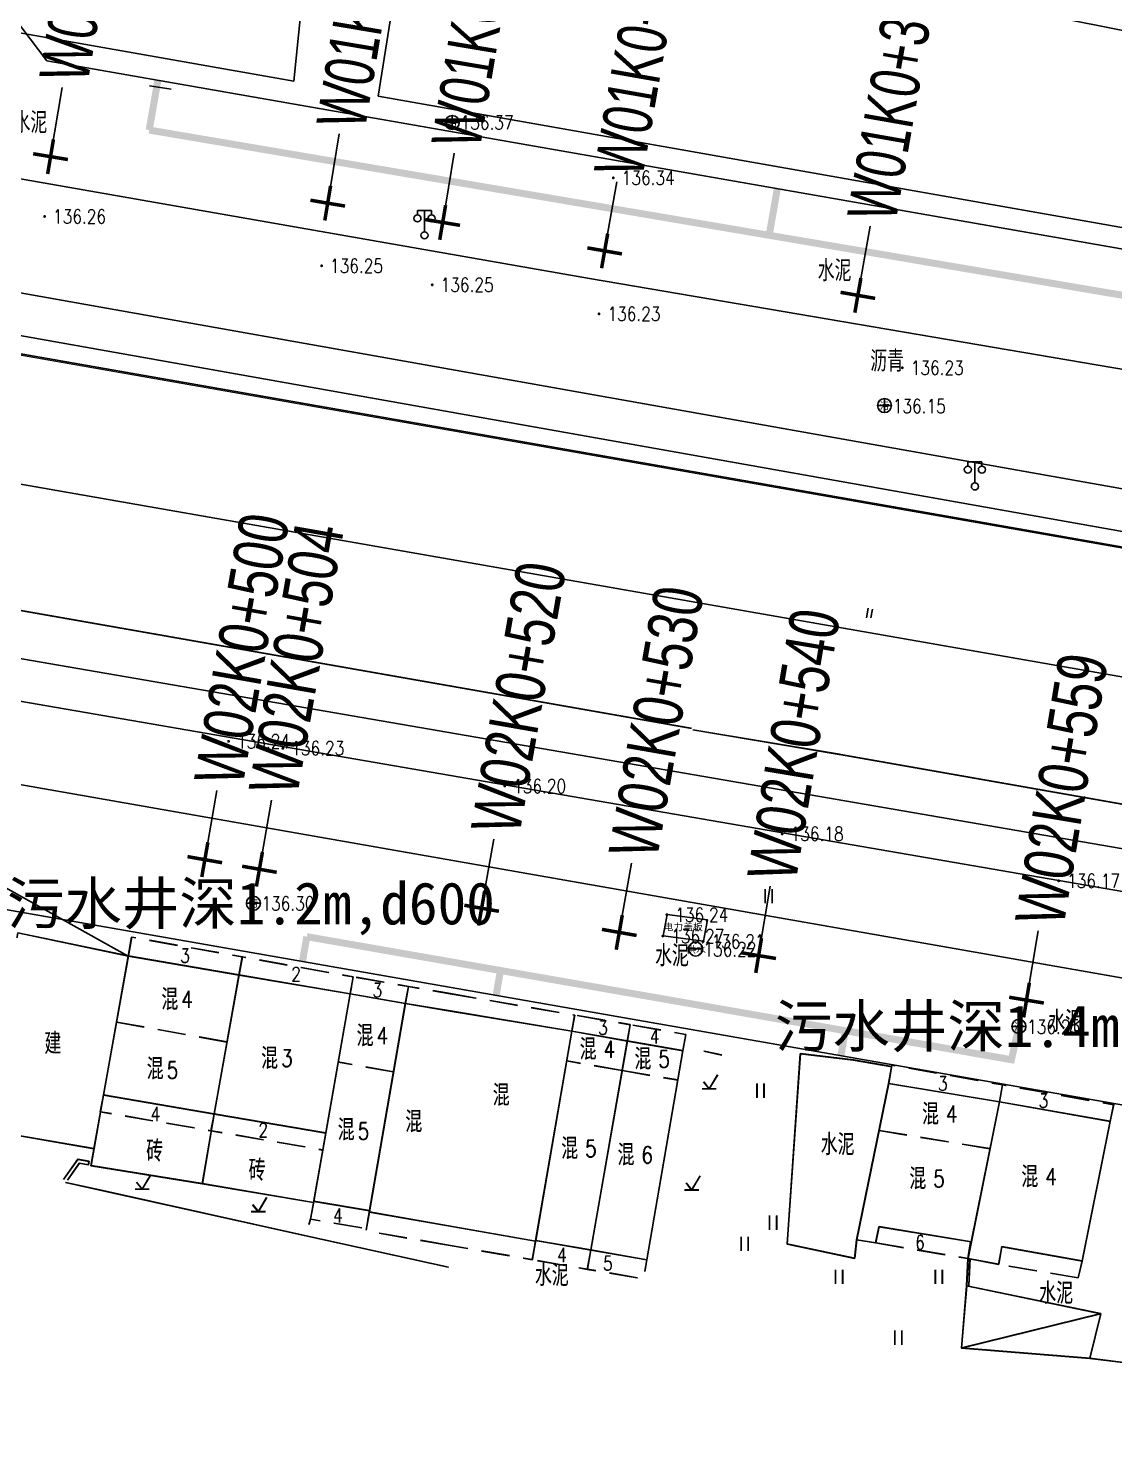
# Model space of a CAD drawing. Extents: x 529262 to 576451, y 2694391 to 2717535.
# Drawn here: x 562335.1 to 562412.4, y 2710943.9 to 2711044.5 of the extents above; entities that cross this region are included whole.
import ezdxf
from ezdxf.enums import TextEntityAlignment as Align
from ezdxf.xclip import XClip

# ---------------------------------------------------------------- set-up
doc = ezdxf.new("R2010")
doc.units = 0
doc.header["$XCLIPFRAME"] = 0
doc.linetypes.add('X5', pattern=[3, 2, -1])
doc.layers.add('ASSIST', color=7, linetype='Continuous', plot=False)
doc.layers.add('现状管道深度（物探资料）', color=2, linetype='Continuous', plot=False)
for name, color, linetype in [('a红线图', 1, 'Continuous'), ('COMPONENT', 8, 'Continuous'), ('DLDW', 8, 'Continuous'), ('DLSS', 4, 'Continuous'), ('DMTZ', 8, 'Continuous'), ('GCD', 8, 'Continuous'), ('GPSCOMMON', 7, 'Continuous'), ('GXYZ', 8, 'Continuous'), ('JMD', 8, 'Continuous'), ('PP-COM', 7, 'Continuous'), ('RD-中线', 40, 'Continuous'), ('RD-红线', 7, 'Continuous'), ('ZBTZ', 8, 'Continuous'), ('ZJ', 7, 'Continuous'), ('桩号标注_W01-', 7, 'Continuous'), ('桩号标注_W02-', 7, 'Continuous')]:
    doc.layers.add(name, color=color, linetype=linetype)
doc.styles.add('HZ', font='rs.shx', dxfattribs={"width": 0.8, "bigfont": 'hztxt.shx'})
doc.styles.add('JieTuHzTxt', font='smsim.shx', dxfattribs={"width": 0.7, "bigfont": 'smfs.shx'})
doc.styles.add('SEMDI', font='smsim.shx', dxfattribs={"width": 0.75, "bigfont": 'smfs.shx'})
doc.styles.get("Standard").update_dxf_attribs({"font": '', "height": 2.5, "bigfont": 'smfs.shx'})
doc.styles.add('宋体', font='', dxfattribs={"width": 0.75})
doc.styles.get('Standard').set_extended_font_data('FangSong_GB2312')
doc.styles.get('宋体').set_extended_font_data('SimSun')
doc.linetypes.add('10421', pattern='A,2,[150,AAA.SHX,S=0.5,R=0,X=0,Y=0.5],1e-11', length=2.00000000001)
doc.linetypes.add('10422', pattern='A,0.75,[150,AAA.SHX,S=0.5,R=0,X=0,Y=0.5],1.5,[177,AAA.SHX,S=1,R=0,X=0,Y=0.4],0.75', length=3)
doc.linetypes.add('1161', pattern='A,0,[149,AAA.SHX,S=0.15,R=0,X=0,Y=0],-1.6', length=1.6)

# ---------------------------------------------------------------- blocks, each defined once
blk = doc.blocks.new('A$C19FD0107')
at = {"layer": 'RD-中线', "color": 8}
blk.add_lwpolyline([(-8443.288202136755, 16582.93403241923), (-8702.785230360925, 16628.34358126484)], dxfattribs=at)
at = {"layer": 'RD-红线', "color": 8}
blk.add_lwpolyline([(-8682.146366752684, 16678.70906489529), (-8661.580391176045, 16651.58898274461, 0.3929041279574623)], format="xyb", dxfattribs=at)
for points in [[(-8471.50453428179, 16618.3274885118), (-8661.580391176045, 16651.58898274461)], [(-8482.207652635872, 16559.28870933177), (-8668.331717506051, 16591.85867698258)]]:
    blk.add_lwpolyline(points, dxfattribs=at)
blk = doc.blocks.new('GC200')
at = {"linetype": 'Continuous', "const_width": 0.2, "flags": 128}
blk.add_lwpolyline([(-0.1, 0, 1), (0.1, 0, 1)], format="xyb", close=True, dxfattribs=at)
blk = doc.blocks.new('gc123')
at = {"color": 8}
for p, q in [((-1, 0), (1, 0)), ((0, 0), (-0.8, 1)), ((0, 0), (1.199999999999999, 2))]:
    blk.add_line(p, q, dxfattribs=at)
blk = doc.blocks.new('gc121')
at = {"color": 8}
for p, q in [((-0.5, -1), (-0.5, 1)), ((0.5, -1), (0.5, 1))]:
    blk.add_line(p, q, dxfattribs=at)
blk = doc.blocks.new('gc097')
at = {"color": 8}
for p, q in [((-1, 2.9), (-1, 3.5)), ((-1, 3.5), (1, 3.5)), ((0, 0.5), (0, 3.5)), ((1, 3.5), (1, 2.9))]:
    blk.add_line(p, q, dxfattribs=at)
for centre in [(-1, 2.399999999999999), (1, 2.399999999999999), (0, 0)]:
    blk.add_circle(centre, 0.5, dxfattribs=at)
blk = doc.blocks.new('gcbj0102')
for p, q in [((-1, 0), (1, 0)), ((-8.881784197001252e-16, -1), (-8.881784197001252e-16, 1))]:
    blk.add_line(p, q)
blk.add_circle((0, 0), 1)
blk = doc.blocks.new('gcbj0101')
blk.add_line((-1, 0), (1, 0))
blk.add_circle((0, 0), 1)

msp = doc.modelspace()

# ---------------------------------------------------------------- linework, layer by layer
at = {"layer": 'ASSIST', "linetype": 'Continuous', "flags": 128}
for points, elevation in [([(562394.8806771833, 2711003.23716843), (562394.743011195, 2711002.555414068)], -143.229), ([(562394.8806771833, 2711003.23716843), (562394.743011195, 2711002.555414068)], -143.229), ([(562395.1871615777, 2711003.176903309), (562395.0714006146, 2711002.555414068)], -143.229), ([(562395.1871615777, 2711003.176903309), (562395.0714006146, 2711002.555414068)], -143.229), ([(562342.2140491775, 2710978.486414068), (562318.8150491775, 2710991.512414068), (562267.3995560213, 2711000.559072616)], -6.398000000000024), ([(562342.2140491775, 2710978.486414068), (562318.8150491775, 2710991.512414068), (562267.3995560213, 2711000.559072616)], -6.398000000000024), ([(562388.8430491774, 2710973.337414068), (562388.8430491774, 2710973.337414068)], -143.229), ([(562388.8430491774, 2710973.337414068), (562388.8430491774, 2710973.337414068)], -143.229), ([(562389.7470491775, 2710973.970414068), (562389.7470491775, 2710973.970414068)], -143.229), ([(562389.7470491775, 2710973.970414068), (562389.7470491775, 2710973.970414068)], -143.229), ([(562390.2260491775, 2710974.108414068), (562390.2260491775, 2710974.108414068)], -143.229), ([(562390.2260491775, 2710974.108414068), (562390.2260491775, 2710974.108414068)], -143.229)]:
    msp.add_lwpolyline(points, dxfattribs=dict(at, elevation=elevation))
at = {"layer": 'a红线图', "color": 8, "lineweight": 0, "elevation": 137.0047}
msp.add_lwpolyline([(562776.0204073656, 2710943.929564269), (562313.747224096, 2711024.878383073)], dxfattribs=at)
msp.add_lwpolyline([(562776.0204073656, 2710943.929564269), (562313.747224096, 2711024.878383073)], dxfattribs=at)
at = {"layer": 'DLSS', "color": 8, "linetype": 'Continuous', "const_width": 0.1, "elevation": 136.145, "flags": 128}
for points in [[(562364.9976494417, 2711016.003412012), (562330.6236494418, 2711022.027038124), (562313.7619584568, 2711024.989849555)], [(562441.4643508475, 2711002.568038125), (562402.7256494417, 2711009.392038125), (562364.9976494417, 2711016.003412012)]]:
    msp.add_lwpolyline(points, dxfattribs=at)
at = {"layer": 'DLSS', "color": 8, "linetype": 'Continuous', "const_width": 0.1, "elevation": -143.229}
for points in [[(562317.6170491775, 2711006.042414068), (562337.4652326757, 2711002.555414068)], [(562337.4652326757, 2711002.555414068), (562364.9860491775, 2710997.720458408)], [(562364.9860491775, 2710997.720458408), (562382.3047870576, 2710994.677840478)], [(562392.8090491774, 2710992.832414067), (562482.9810491775, 2710976.963414067), (562537.0010505934, 2710967.487046612)]]:
    msp.add_lwpolyline(points, dxfattribs=at)
at = {"layer": 'DLSS', "color": 8, "linetype": 'Continuous', "const_width": 0.1}
for points in [[(562317.6286494418, 2711006.055038125), (562337.4768329398, 2711002.568038125)], [(562337.4768329398, 2711002.568038125), (562364.9976494417, 2710997.733082465)], [(562364.9976494417, 2710997.733082465), (562382.3163873218, 2710994.690464535)], [(562392.8206494417, 2710992.845038124), (562482.9926494417, 2710976.976038125), (562537.0126508576, 2710967.499670668)]]:
    msp.add_lwpolyline(points, dxfattribs=at)
at = {"layer": 'DMTZ', "linetype": '10422', "elevation": -143.229}
msp.add_lwpolyline([(562337.7567635996, 2710962.3691472), (562340.1880491775, 2710961.829414068), (562354.8550491775, 2710958.573414067), (562364.9860491775, 2710956.348779414)], dxfattribs=at)
at = {"layer": 'DMTZ', "linetype": '10422'}
msp.add_lwpolyline([(562337.7683638638, 2710962.381771257), (562340.1996494418, 2710961.842038125), (562354.8666494418, 2710958.586038125), (562364.9976494417, 2710956.361403471)], dxfattribs=at)
at = {"layer": 'DMTZ', "linetype": '10421', "elevation": -143.229, "flags": 128}
msp.add_lwpolyline([(562414.5494091378, 2710948.439068559), (562414.5435787617, 2710948.7231025), (562414.4090491775, 2710949.256414068), (562413.9857859897, 2710949.446067514), (562410.6350491775, 2710949.862414068)], dxfattribs=at)
at = {"layer": 'DMTZ', "linetype": '10421', "flags": 128}
msp.add_lwpolyline([(562414.5613135124, 2710948.436877507), (562414.555179026, 2710948.735726557), (562414.4206494418, 2710949.269038124), (562413.9973862539, 2710949.458691571), (562410.6466494417, 2710949.875038125)], dxfattribs=at)
at = {"layer": 'GPSCOMMON', "const_width": 0.5}
for points in [[(562343.7049460036, 2711037.259108192), (562344.3257670813, 2711040.806847133)], [(562343.7049460036, 2711037.259108192), (562415.3354050333, 2711025.101720862), (562416.2444966211, 2711027.61511376)], [(562387.8258650808, 2711029.770742072), (562388.4072298167, 2711033.093004131)], [(562354.9217388773, 2710979.865355025), (562354.6119667706, 2710978.095133934)], [(562354.9217388773, 2710979.865355025), (562405.0660527861, 2710971.110808584), (562405.5808874236, 2710973.408407475)], [(562368.7054885469, 2710977.458891217), (562368.3947718485, 2710975.683272169)], [(562393.2440831381, 2710973.17477106), (562392.931684825, 2710971.389542272)]]:
    msp.add_lwpolyline(points, dxfattribs=at)
at = {"layer": 'JMD', "linetype": 'Continuous'}
for p, q in [((562339.4170491775, 2710963.871414068, -143.229), (562339.3720566572, 2710963.625496047, -143.229)), ((562339.4286494416, 2710963.884038125), (562339.3836569216, 2710963.638120104)), ((562401.9320491775, 2710956.182214068, -143.229), (562402.0819058497, 2710956.175658321, -143.229)), ((562401.9436494418, 2710956.194838125), (562402.0935061139, 2710956.188282378)), ((562411.4290491774, 2710953.037414068, -143.229), (562401.5130491775, 2710950.597414068, -143.229)), ((562411.4406494417, 2710953.050038125), (562401.5246494417, 2710950.610038125))]:
    msp.add_line(p, q, dxfattribs=at)
at = {"layer": 'JMD', "linetype": 'Continuous', "flags": 128}
for points in [[(562355.5046718116, 2711055.721509992), (562353.9874077358, 2711040.745623048), (562320.3310994328, 2711046.697748885), (562316.0771089159, 2711061.93273118)], [(562418.976915996, 2711043.150068405), (562416.8119503955, 2711029.635088282), (562360.0060783208, 2711039.681219776), (562362.3540995413, 2711054.413021791)], [(562380.56, 2710981.447), (562380.275, 2710979.922), (562383.143, 2710979.549), (562383.4280000002, 2710981.074)]]:
    msp.add_lwpolyline(points, close=True, dxfattribs=at)
for points, elevation in [([(562334.3560491775, 2710980.135414068), (562331.8795606795, 2710966.134531353), (562339.7750748114, 2710964.777142848), (562340.4450491776, 2710968.593414068), (562342.2140491775, 2710978.486414068)], -6.510000000000019), ([(562334.3676494418, 2710980.148038125), (562331.8911609437, 2710966.14715541), (562339.7866750757, 2710964.789766904), (562340.4566494419, 2710968.606038125), (562342.2256494418, 2710978.499038124)], 136.719), ([(562342.2140491775, 2710978.486414068), (562340.4450491776, 2710968.593414068), (562348.3230491775, 2710967.241414068), (562350.0920491775, 2710977.134414068)], -6.398000000000024), ([(562342.2256494418, 2710978.499038124), (562340.4566494419, 2710968.606038125), (562348.3346494418, 2710967.254038125), (562350.1036494417, 2710977.147038125)], 136.831), ([(562350.0920491775, 2710977.134414068), (562348.3230491775, 2710967.241414068), (562356.2640419204, 2710965.889284472), (562357.9980491775, 2710975.788414067)], -6.697000000000003), ([(562350.1036494417, 2710977.147038125), (562348.3346494418, 2710967.254038125), (562356.2756421847, 2710965.901908529), (562358.0096494418, 2710975.801038125)], 136.532), ([(562361.9310491775, 2710975.100414067), (562357.9980491775, 2710975.788414067), (562355.4120491775, 2710961.025414068), (562359.3774717851, 2710960.362198713)], -6.720000000000027), ([(562361.9426494418, 2710975.113038124), (562358.0096494418, 2710975.801038125), (562355.4236494417, 2710961.038038125), (562359.3890720493, 2710960.37482277)], 136.509), ([(562377.7210491775, 2710972.439414068), (562373.7820491774, 2710973.132414068), (562371.2027829043, 2710958.243058627), (562375.1254864379, 2710957.571671929)], -6.618000000000023), ([(562377.7326494417, 2710972.452038125), (562373.7936494417, 2710973.145038125), (562371.2143831685, 2710958.255682684), (562375.1370867022, 2710957.584295986)], 136.611), ([(562377.7210491775, 2710972.439414068), (562381.6770491775, 2710971.743414068), (562379.1180491775, 2710956.869414068), (562375.1254864379, 2710957.571671929)], -6.618000000000023), ([(562377.7326494417, 2710972.452038125), (562381.6886494417, 2710971.756038125), (562379.1296494417, 2710956.882038125), (562375.1370867022, 2710957.584295986)], 136.611), ([(562396.3190491775, 2710969.408414068), (562394.0420491775, 2710958.289414068), (562395.4050491775, 2710958.071414067), (562395.6402594952, 2710959.219988299), (562402.2051373557, 2710958.146338906), (562404.2120491775, 2710968.109414068)], -6.576000000000022), ([(562396.3306494417, 2710969.421038125), (562394.0536494417, 2710958.302038125), (562395.4166494417, 2710958.084038125), (562395.6518597594, 2710959.232612355), (562402.21673762, 2710958.158962963), (562404.2236494418, 2710968.122038125)], 136.653), ([(562340.4450491776, 2710968.593414068), (562339.5630491775, 2710963.569414068), (562347.4790491775, 2710962.289414068), (562348.3230491775, 2710967.241414068)], -6.754000000000019), ([(562340.4566494419, 2710968.606038125), (562339.5746494418, 2710963.582038125), (562347.4906494418, 2710962.302038125), (562348.3346494418, 2710967.254038125)], 136.475), ([(562348.3230491775, 2710967.241414068), (562347.4790491775, 2710962.289414068), (562355.3870491774, 2710960.943414067), (562356.2640419204, 2710965.889284472)], -6.754000000000019), ([(562348.3346494418, 2710967.254038125), (562347.4906494418, 2710962.302038125), (562355.3986494418, 2710960.956038125), (562356.2756421847, 2710965.901908529)], 136.475), ([(562404.2120491775, 2710968.109414068), (562401.9660491775, 2710956.959414068), (562404.1550491775, 2710956.544414068), (562404.3759704825, 2710957.796990186), (562410.1000491775, 2710956.787414068), (562412.0930491774, 2710966.719414068)], -6.669000000000012), ([(562404.2236494418, 2710968.122038125), (562401.9776494417, 2710956.972038125), (562404.1666494417, 2710956.557038125), (562404.3875707466, 2710957.809614243), (562410.1116494418, 2710956.800038125), (562412.1046494415, 2710966.732038125)], 136.56), ([(562411.4290491774, 2710953.037414068), (562401.8810491775, 2710955.016414068), (562401.5130491775, 2710950.597414068), (562410.6350491775, 2710949.862414068)], -4.219000000000022), ([(562411.4406494417, 2710953.050038125), (562401.8926494418, 2710955.029038125), (562401.5246494417, 2710950.610038125), (562410.6466494417, 2710949.875038125)], 139.01)]:
    msp.add_lwpolyline(points, close=True, dxfattribs=dict(at, elevation=elevation))
at = {"layer": 'JMD', "linetype": 'X5', "flags": 128}
for points, elevation in [([(562350.0920491775, 2710977.134414068), (562350.3220491775, 2710978.419414068), (562342.4536542951, 2710979.82638774), (562342.2140491775, 2710978.486414068)], -6.697000000000003), ([(562350.1036494417, 2710977.147038125), (562350.3336494417, 2710978.432038125), (562342.4652545593, 2710979.839011798), (562342.2256494418, 2710978.499038124)], 136.532), ([(562357.9980491775, 2710975.788414067), (562358.2108296122, 2710977.003138568), (562350.3220491775, 2710978.419414068), (562350.0920491775, 2710977.134414068)], -6.687000000000012), ([(562358.0096494418, 2710975.801038125), (562358.2224298764, 2710977.015762625), (562350.3336494417, 2710978.432038125), (562350.1036494417, 2710977.147038125)], 136.542), ([(562361.9310491775, 2710975.100414067), (562362.1540491774, 2710976.312414068), (562358.2108296122, 2710977.003138568), (562357.9980491775, 2710975.788414067)], -6.720000000000027), ([(562361.9426494418, 2710975.113038124), (562362.1656494418, 2710976.325038125), (562358.2224298764, 2710977.015762625), (562358.0096494418, 2710975.801038125)], 136.509), ([(562361.9310491775, 2710975.100414067), (562362.1540491774, 2710976.312414068), (562364.9860491775, 2710975.825144933)], -6.720000000000027), ([(562361.9426494418, 2710975.113038124), (562362.1656494418, 2710976.325038125), (562364.9976494417, 2710975.83776899)], 136.509), ([(562364.9860491775, 2710975.825144933), (562373.9804262993, 2710974.277587603), (562373.7820491774, 2710973.132414068)], -6.720000000000027), ([(562364.9976494417, 2710975.83776899), (562373.9920265634, 2710974.29021166), (562373.7936494417, 2710973.145038125)], 136.509), ([(562377.7210491775, 2710972.439414068), (562377.9227295046, 2710973.594666859), (562373.9804262993, 2710974.277587603), (562373.7820491774, 2710973.132414068)], -6.618000000000023), ([(562377.7326494417, 2710972.452038125), (562377.9343297689, 2710973.607290916), (562373.9920265634, 2710974.29021166), (562373.7936494417, 2710973.145038125)], 136.611), ([(562349.2403015157, 2710972.371079066), (562341.3721245714, 2710973.778013768)], -143.229), ([(562381.6770491775, 2710971.743414068), (562381.8880491775, 2710972.902414068), (562377.9227295046, 2710973.594666859), (562377.7210491775, 2710972.439414068)], -6.618000000000023), ([(562381.6886494417, 2710971.756038125), (562381.8996494417, 2710972.915038125), (562377.9343297689, 2710973.607290916), (562377.7326494417, 2710972.452038125)], 136.611), ([(562361.0898868323, 2710970.245565404), (562357.1480709263, 2710970.936044028)], -143.229), ([(562377.3543144412, 2710970.338706807), (562373.4162721441, 2710971.020889438)], -652.5269999999999), ([(562377.3659147054, 2710970.351330864), (562373.4278724083, 2710971.033513495)], -509.2979999999998), ([(562377.354273568, 2710970.338472679), (562381.3180109654, 2710969.656530767)], -652.5269999999999), ([(562377.3658738321, 2710970.351096737), (562381.3296112296, 2710969.669154824)], -509.2979999999998), ([(562404.2120491775, 2710968.109414068), (562404.4265858275, 2710969.314451349), (562396.5519148648, 2710970.716404263), (562396.3190491775, 2710969.408414068)], -6.669000000000012), ([(562404.2236494418, 2710968.122038125), (562404.4381860917, 2710969.327075406), (562396.563515129, 2710970.72902832), (562396.3306494417, 2710969.421038125)], 136.56), ([(562412.0930491774, 2710966.719414068), (562412.3410491775, 2710967.905414068), (562404.4265858275, 2710969.314451349), (562404.2120491775, 2710968.109414068)], -6.639000000000009), ([(562412.1046494415, 2710966.732038125), (562412.3526494417, 2710967.918038125), (562404.4381860917, 2710969.327075406), (562404.2236494418, 2710968.122038125)], 136.59), ([(562340.4450491776, 2710968.593414068), (562340.2230491774, 2710967.401414068), (562348.1010491775, 2710966.049414068), (562348.3230491775, 2710967.241414068)], -6.754000000000019), ([(562340.4566494419, 2710968.606038125), (562340.2346494417, 2710967.414038125), (562348.1126494417, 2710966.062038125), (562348.3346494418, 2710967.254038125)], 136.475), ([(562348.3230491775, 2710967.241414068), (562348.1010491775, 2710966.049414068), (562356.0529958268, 2710964.684461007), (562356.2640419204, 2710965.889284472)], -6.754000000000019), ([(562348.3346494418, 2710967.254038125), (562348.1126494417, 2710966.062038125), (562356.064596091, 2710964.697085064), (562356.2756421847, 2710965.901908529)], 136.475), ([(562395.6351931553, 2710966.069022276), (562395.6380491775, 2710966.072414068), (562403.539772889, 2710964.771978352)], -143.112), ([(562395.6467934196, 2710966.081646333), (562395.6496494417, 2710966.085038125), (562403.5513731532, 2710964.784602409)], 0.1170000000000186), ([(562355.4120491775, 2710961.025414068), (562355.1730491776, 2710959.754414068), (562359.1567079297, 2710959.088039076), (562359.3774717851, 2710960.362198713)], -669.5239999999999), ([(562355.4236494417, 2710961.038038125), (562355.1846494417, 2710959.767038125), (562359.1683081939, 2710959.100663133), (562359.3890720493, 2710960.37482277)], -526.295), ([(562364.9860491775, 2710957.909406683), (562359.1283427086, 2710958.924326498), (562359.3610491775, 2710960.267414068)], -669.918), ([(562364.9976494417, 2710957.92203074), (562359.1399429728, 2710958.936950555), (562359.3726494418, 2710960.280038125)], -526.689), ([(562371.1950491775, 2710958.198414068), (562370.9655167935, 2710956.873390248), (562364.9860491775, 2710957.909406683)], -669.918), ([(562371.2066494419, 2710958.211038125), (562370.9771170578, 2710956.886014305), (562364.9976494417, 2710957.92203074)], -526.689), ([(562375.1254864379, 2710957.571671929), (562374.8850491775, 2710956.194414068), (562370.9655167935, 2710956.873390248), (562371.2027829043, 2710958.243058627)], -6.618000000000023), ([(562375.1370867022, 2710957.584295986), (562374.8966494417, 2710956.207038125), (562370.9771170578, 2710956.886014305), (562371.2143831685, 2710958.255682684)], 136.611), ([(562395.4050491775, 2710958.071414067), (562401.9660491775, 2710956.959414068), (562402.1650491775, 2710958.154414068)], -6.503000000000013), ([(562395.4166494417, 2710958.084038125), (562401.9776494417, 2710956.972038125), (562402.1766494418, 2710958.167038125)], 136.726), ([(562375.1254864379, 2710957.571671929), (562374.8850491775, 2710956.194414068), (562378.8835644535, 2710955.506488789), (562379.1180491775, 2710956.869414068)], -6.618000000000023), ([(562375.1370867022, 2710957.584295986), (562374.8966494417, 2710956.207038125), (562378.8951647176, 2710955.519112847), (562379.1296494417, 2710956.882038125)], 136.611)]:
    msp.add_lwpolyline(points, dxfattribs=dict(at, elevation=elevation))
at = {"layer": 'JMD', "linetype": 'Continuous', "flags": 128}
for points, elevation in [([(562364.9860491775, 2710974.593094854), (562361.9310491775, 2710975.100414067), (562359.3610491775, 2710960.267414068), (562364.9860491775, 2710959.283965952)], -669.918), ([(562364.9976494417, 2710974.605718911), (562361.9426494418, 2710975.113038124), (562359.3726494418, 2710960.280038125), (562364.9976494417, 2710959.296590009)], -526.689), ([(562364.9860491775, 2710959.283965952), (562371.1950491775, 2710958.198414068), (562373.7820491774, 2710973.132414068), (562364.9860491775, 2710974.593094854)], -669.918), ([(562364.9976494417, 2710959.296590009), (562371.2066494419, 2710958.211038125), (562373.7936494417, 2710973.145038125), (562364.9976494417, 2710974.605718911)], -526.689), ([(562337.613590988, 2710962.599443448), (562338.6190491775, 2710964.017414067), (562339.4170491775, 2710963.871414068)], -143.229), ([(562337.8846825531, 2710962.549547856), (562338.7308088986, 2710963.742817065), (562339.3720566572, 2710963.625496047)], -143.229)]:
    msp.add_lwpolyline(points, dxfattribs=dict(at, elevation=elevation))
at = {"layer": 'JMD', "linetype": 'X5', "flags": 128}
for points in [[(562349.2519017798, 2710972.383703122), (562341.3837248355, 2710973.790637825)], [(562361.1014870965, 2710970.258189461), (562357.1596711904, 2710970.948668085)]]:
    msp.add_lwpolyline(points, dxfattribs=at)
at = {"layer": 'JMD', "linetype": 'Continuous', "flags": 128}
for points in [[(562337.6159339717, 2710962.599012212), (562338.6306494417, 2710964.030038125), (562339.4286494416, 2710963.884038124)], [(562337.8870255367, 2710962.54911662), (562338.7424091627, 2710963.755441122), (562339.3836569216, 2710963.638120104)]]:
    msp.add_lwpolyline(points, dxfattribs=at)
at = {"layer": 'JMD', "linetype": 'Continuous', "elevation": -143.229}
for points in [[(562401.9660491775, 2710956.959414068), (562401.8810491775, 2710955.016414068)], [(562402.1159058496, 2710956.952858321), (562402.0309058496, 2710955.009858321)]]:
    msp.add_lwpolyline(points, dxfattribs=at)
at = {"layer": 'JMD', "linetype": 'Continuous'}
for points in [[(562401.9776494417, 2710956.972038125), (562401.8926494418, 2710955.029038125)], [(562402.127506114, 2710956.965482377), (562402.0425061139, 2710955.022482378)]]:
    msp.add_lwpolyline(points, dxfattribs=at)
at = {"layer": 'JMD', "linetype": 'X5', "elevation": -143.229}
msp.add_lwpolyline([(562410.1000491775, 2710956.787414068), (562409.8160491775, 2710955.582414068), (562404.1550491775, 2710956.544414068)], dxfattribs=at)
at = {"layer": 'JMD', "linetype": 'X5'}
msp.add_lwpolyline([(562410.1116494418, 2710956.800038125), (562409.8276494417, 2710955.595038125), (562404.1666494417, 2710956.557038125)], dxfattribs=at)
at = {"layer": 'ZBTZ', "linetype": '1161', "flags": 128}
for points in [[(562310.3276377594, 2711063.44995699), (562315.7016643996, 2711037.820769842), (562321.2327515546, 2711036.111869753), (562375.050720291, 2711026.696929717), (562418.6079264833, 2711019.281053158), (562538.3987159, 2710997.695552305), (562541.588621207, 2711006.266993607)], [(562537.1061362393, 2710955.148922655), (562300.817301562, 2710996.609999871)]]:
    msp.add_lwpolyline(points, dxfattribs=at)
at = {"layer": 'ZBTZ', "linetype": '1161', "ltscale": 0.5, "flags": 128}
msp.add_lwpolyline([(562343.7368658382, 2711040.399457303), (562345.2716494417, 2711040.158038125)], dxfattribs=at)
at = {"layer": 'ZBTZ', "linetype": '1161', "flags": 128}
for points in [[(562535.702720928, 2710989.912623065), (562314.3598152077, 2711029.256612924), (562313.933547726, 2711026.287934508), (562535.1765255062, 2710986.959130442)], [(562528.10076032, 2710966.261606346), (562312.3460520227, 2711003.477908025), (562311.7998468247, 2711000.526735382), (562311.7998468247, 2711000.526735382), (562527.5908249521, 2710963.30526301)]]:
    msp.add_lwpolyline(points, close=True, dxfattribs=at)
for points, elevation in [([(562382.3930491774, 2710994.577414068), (562392.8090491774, 2710992.832414067)], -7.094000000000023), ([(562382.4046494418, 2710994.590038124), (562392.8206494417, 2710992.845038124)], 136.135), ([(562383.1860491774, 2710971.716414068), (562384.437034216, 2710971.434091992)], -5.331000000000016), ([(562383.1976494415, 2710971.729038125), (562384.4486344802, 2710971.44671605)], 137.898), ([(562355.1730491776, 2710959.754414068), (562355.0737991072, 2710959.385815536)], -669.5239999999999), ([(562355.1846494417, 2710959.767038125), (562355.0816129297, 2710959.384377368)], -526.295)]:
    msp.add_lwpolyline(points, dxfattribs=dict(at, elevation=elevation))
at = {"layer": 'ZBTZ', "linetype": '1161', "elevation": -143.229}
msp.add_lwpolyline([(562396.5610491774, 2710970.615414068), (562393.8130491775, 2710971.082414068), (562390.0350491775, 2710971.540414068), (562389.0960491775, 2710957.991414068), (562393.9050491775, 2710956.978414068), (562394.0420491775, 2710958.289414068)], dxfattribs=at)
at = {"layer": 'ZBTZ', "linetype": '1161'}
msp.add_lwpolyline([(562396.5726494418, 2710970.628038125), (562393.8246494418, 2710971.095038125), (562390.0466494418, 2710971.553038125), (562389.1076494417, 2710958.004038125), (562393.9166494417, 2710956.991038125), (562394.0536494417, 2710958.302038125)], dxfattribs=at)
at = {"layer": '桩号标注_W01-'}
for p, q in [((562336.6843321262, 2711035.366139243), (562337.5115336512, 2711040.297238273)), ((562356.4087282437, 2711032.057333144), (562357.2359297686, 2711036.988432174)), ((562364.5908874415, 2711030.684759906), (562365.4180889665, 2711035.615858935)), ((562376.1180665933, 2711028.6608104), (562376.9827426103, 2711033.585476418)), ((562394.1388835477, 2711025.496703805), (562395.0035595647, 2711030.421369823))]:
    msp.add_line(p, q, dxfattribs=at)
at = {"layer": '桩号标注_W01-', "const_width": 0.25}
for points in [[(562336.8911325074, 2711036.598914001), (562336.4775317451, 2711034.133364486)], [(562337.9171068835, 2711035.159338862), (562335.4515573689, 2711035.572939625)], [(562356.6155286249, 2711033.290107902), (562356.2019278626, 2711030.824558387)], [(562357.641503001, 2711031.850532763), (562355.1759534864, 2711032.264133526)], [(562364.7976878227, 2711031.917534663), (562364.3840870605, 2711029.451985149)], [(562365.8236621988, 2711030.477959525), (562363.3581126842, 2711030.891560287)], [(562376.3342355975, 2711029.891976905), (562375.9018975892, 2711027.429643896)], [(562377.3492330977, 2711028.444641396), (562374.8869000889, 2711028.876979405)], [(562394.355052552, 2711026.72787031), (562393.9227145436, 2711024.265537301)], [(562395.3700500522, 2711025.280534801), (562392.9077170433, 2711025.71287281)]]:
    msp.add_lwpolyline(points, dxfattribs=at)
at = {"layer": '桩号标注_W02-'}
for p, q in [((562347.6640566097, 2710985.344070474), (562348.528193429, 2710990.268831134)), ((562351.5495717061, 2710984.662287766), (562352.4137085254, 2710989.587048426)), ((562367.3630992494, 2710981.887523197), (562368.2272360688, 2710986.812283856)), ((562377.158309185, 2710980.168779457), (562378.0224460043, 2710985.093540116)), ((562387.0773032805, 2710978.519713206), (562387.8973147689, 2710983.45201299)), ((562406.1396767563, 2710975.35052927), (562406.9596882447, 2710980.282829054))]:
    msp.add_line(p, q, dxfattribs=at)
at = {"layer": '桩号标注_W02-', "const_width": 0.25}
for points in [[(562347.8800908145, 2710986.575260639), (562347.448022405, 2710984.112880309)], [(562348.8952467748, 2710985.128036269), (562346.4328664448, 2710985.560104678)], [(562351.7656059109, 2710985.893477931), (562351.3335375014, 2710983.431097601)], [(562352.7807618711, 2710984.446253561), (562350.3183815412, 2710984.878321971)], [(562367.5791334542, 2710983.118713362), (562367.1470650447, 2710980.656333032)], [(562368.5942894145, 2710981.671488992), (562366.1319090845, 2710982.103557401)], [(562377.3743433898, 2710981.399969622), (562376.9422749802, 2710978.937589291)], [(562378.38949935, 2710979.952745252), (562375.92711902, 2710980.384813661)], [(562387.2823061526, 2710979.752788152), (562386.8723004084, 2710977.28663826)], [(562388.3103782265, 2710978.314710334), (562385.8442283345, 2710978.724716078)], [(562406.3446796285, 2710976.583604216), (562405.9346738843, 2710974.117454324)], [(562407.3727517023, 2710975.145526398), (562404.9066018104, 2710975.555532143)]]:
    msp.add_lwpolyline(points, dxfattribs=at)

# ---------------------------------------------------------------- block references
at = {"layer": 'COMPONENT', "linetype": 'Continuous', "xscale": 0.5, "yscale": 0.5}
for name, p in [('gcbj0102', (562365.2738380522, 2711037.795221198)), ('gcbj0102', (562396.0340608035, 2711017.653737084)), ('gcbj0102', (562351.1178412404, 2710982.240623554)), ('gcbj0101', (562382.5934227218, 2710978.990376496)), ('gcbj0102', (562405.5967655528, 2710973.478615265))]:
    msp.add_blockref(name, p, dxfattribs=at)
at = {"layer": 'DLDW', "color": 252, "linetype": 'Continuous', "xscale": 0.5, "yscale": 0.5, "zscale": 0.5}
for p in [(562363.2976494418, 2711029.774038125), (562402.4646494418, 2711011.899038124, 136.091)]:
    msp.add_blockref('gc097', p, dxfattribs=at)
at = {"layer": 'GCD', "linetype": 'Continuous'}
ref = msp.add_blockref('GC200', (562365.2638874237, 2711037.790407475, 136.372), dxfattribs=dict(at, xscale=0.5, yscale=0.5, zscale=0.5))
ref.add_attrib('height', '136.37', dxfattribs={"linetype": 'Continuous', "height": 1, "style": 'HZ', "width": 0.8}).set_placement((562365.8638874236, 2711037.790407475, 136.372), align=Align.MIDDLE_LEFT)
ref = msp.add_blockref('GC200', (562376.7308874236, 2711033.856407475, 136.336), dxfattribs=dict(at, xscale=0.5, yscale=0.5, zscale=0.5))
ref.add_attrib('height', '136.34', dxfattribs={"linetype": 'Continuous', "height": 1, "style": 'HZ', "width": 0.8}).set_placement((562377.3308874236, 2711033.856407475, 136.336), align=Align.MIDDLE_LEFT)
ref = msp.add_blockref('GC200', (562336.2610629892, 2711031.108492588, 136.26), dxfattribs=dict(at, xscale=0.5, yscale=0.5, zscale=0.5))
ref.add_attrib('height', '136.26', dxfattribs={"linetype": 'Continuous', "height": 1, "style": 'HZ', "width": 0.8}).set_placement((562336.8610629892, 2711031.108492588, 136.26), align=Align.MIDDLE_LEFT)
ref = msp.add_blockref('GC200', (562355.9735571264, 2711027.600717997, 136.25), dxfattribs=dict(at, xscale=0.5, yscale=0.5, zscale=0.5))
ref.add_attrib('height', '136.25', dxfattribs={"linetype": 'Continuous', "height": 1, "style": 'HZ', "width": 0.8}).set_placement((562356.5735571263, 2711027.600717997, 136.25), align=Align.MIDDLE_LEFT)
ref = msp.add_blockref('GC200', (562363.845254693, 2711026.247191614, 136.25), dxfattribs=dict(at, xscale=0.5, yscale=0.5, zscale=0.5))
ref.add_attrib('height', '136.25', dxfattribs={"linetype": 'Continuous', "height": 1, "style": 'HZ', "width": 0.8}).set_placement((562364.4452546929, 2711026.247191614, 136.25), align=Align.MIDDLE_LEFT)
ref = msp.add_blockref('GC200', (562375.7201310743, 2711024.182255176, 136.23), dxfattribs=dict(at, xscale=0.5, yscale=0.5, zscale=0.5))
ref.add_attrib('height', '136.23', dxfattribs={"linetype": 'Continuous', "height": 1, "style": 'HZ', "width": 0.8}).set_placement((562376.3201310743, 2711024.182255176, 136.23), align=Align.MIDDLE_LEFT)
ref = msp.add_blockref('GC200', (562397.2998815475, 2711020.343260782, 136.23), dxfattribs=dict(at, xscale=0.5, yscale=0.5, zscale=0.5))
ref.add_attrib('height', '136.23', dxfattribs={"linetype": 'Continuous', "height": 1, "style": 'HZ', "width": 0.8}).set_placement((562397.8998815474, 2711020.343260782, 136.23), align=Align.MIDDLE_LEFT)
ref = msp.add_blockref('GC200', (562396.0228874236, 2711017.610407475, 136.151), dxfattribs=dict(at, xscale=0.5, yscale=0.5, zscale=0.5))
ref.add_attrib('height', '136.15', dxfattribs={"linetype": 'Continuous', "height": 1, "style": 'HZ', "width": 0.8}).set_placement((562396.6228874236, 2711017.610407475, 136.151), align=Align.MIDDLE_LEFT)
ref = msp.add_blockref('GC200', (562349.3532075911, 2710993.765182901, 136.244), dxfattribs=dict(at, xscale=0.5, yscale=0.5, zscale=0.5))
ref.add_attrib('height', '136.24', dxfattribs={"linetype": 'Continuous', "height": 1, "style": 'HZ', "width": 0.8}).set_placement((562349.9532075911, 2710993.765182901, 136.244), align=Align.MIDDLE_LEFT)
ref = msp.add_blockref('GC200', (562353.21682225, 2710993.270437635, 136.23), dxfattribs=dict(at, xscale=0.5, yscale=0.5, zscale=0.5))
ref.add_attrib('height', '136.23', dxfattribs={"linetype": 'Continuous', "height": 1, "style": 'HZ', "width": 0.8}).set_placement((562353.81682225, 2710993.270437635, 136.23), align=Align.MIDDLE_LEFT)
ref = msp.add_blockref('GC200', (562369.0071611934, 2710990.583201955, 136.2), dxfattribs=dict(at, xscale=0.5, yscale=0.5, zscale=0.5))
ref.add_attrib('height', '136.20', dxfattribs={"linetype": 'Continuous', "height": 1, "style": 'HZ', "width": 0.8}).set_placement((562369.6071611934, 2710990.583201955, 136.2), align=Align.MIDDLE_LEFT)
ref = msp.add_blockref('GC200', (562388.7516372917, 2710987.173339974, 136.18), dxfattribs=dict(at, xscale=0.5, yscale=0.5, zscale=0.5))
ref.add_attrib('height', '136.18', dxfattribs={"linetype": 'Continuous', "height": 1, "style": 'HZ', "width": 0.8}).set_placement((562389.3516372917, 2710987.173339974, 136.18), align=Align.MIDDLE_LEFT)
ref = msp.add_blockref('GC200', (562408.4282765804, 2710983.841354562, 136.17), dxfattribs=dict(at, xscale=0.5, yscale=0.5, zscale=0.5))
ref.add_attrib('height', '136.17', dxfattribs={"linetype": 'Continuous', "height": 1, "style": 'HZ', "width": 0.8}).set_placement((562409.0282765804, 2710983.841354562, 136.17), align=Align.MIDDLE_LEFT)
ref = msp.add_blockref('GC200', (562351.0948874237, 2710982.220407475, 136.302), dxfattribs=dict(at, xscale=0.5, yscale=0.5, zscale=0.5))
ref.add_attrib('height', '136.30', dxfattribs={"linetype": 'Continuous', "height": 1, "style": 'HZ', "width": 0.8}).set_placement((562351.6948874237, 2710982.220407475, 136.302), align=Align.MIDDLE_LEFT)
ref = msp.add_blockref('GC200', (562380.5438874237, 2710981.429407475, 136.24), dxfattribs=dict(at, xscale=0.5, yscale=0.5, zscale=0.5))
ref.add_attrib('height', '136.24', dxfattribs={"linetype": 'Continuous', "height": 1, "style": 'HZ', "width": 0.8}).set_placement((562381.1438874237, 2710981.429407475, 136.24), align=Align.MIDDLE_LEFT)
ref = msp.add_blockref('GC200', (562380.2588874237, 2710979.904407475, 136.274), dxfattribs=dict(at, xscale=0.5, yscale=0.5, zscale=0.5))
ref.add_attrib('height', '136.27', dxfattribs={"linetype": 'Continuous', "height": 1, "style": 'HZ', "width": 0.8}).set_placement((562380.8588874236, 2710979.904407475, 136.274), align=Align.MIDDLE_LEFT)
ref = msp.add_blockref('GC200', (562382.5448874236, 2710978.966407475, 136.217), dxfattribs=dict(at, xscale=0.5, yscale=0.5, zscale=0.5))
ref.add_attrib('height', '136.22', dxfattribs={"linetype": 'Continuous', "height": 1, "style": 'HZ', "width": 0.8}).set_placement((562383.1448874236, 2710978.966407475, 136.217), align=Align.MIDDLE_LEFT)
ref = msp.add_blockref('GC200', (562383.1268874237, 2710979.531407475, 136.21), dxfattribs=dict(at, xscale=0.5, yscale=0.5, zscale=0.5))
ref.add_attrib('height', '136.21', dxfattribs={"linetype": 'Continuous', "height": 1, "style": 'HZ', "width": 0.8}).set_placement((562383.7268874237, 2710979.531407475, 136.21), align=Align.MIDDLE_LEFT)
ref = msp.add_blockref('GC200', (562405.5808874236, 2710973.458407475, 136.251), dxfattribs=dict(at, xscale=0.5, yscale=0.5, zscale=0.5))
ref.add_attrib('height', '136.25', dxfattribs={"linetype": 'Continuous', "height": 1, "style": 'HZ', "width": 0.8}).set_placement((562406.1808874236, 2710973.458407475, 136.251), align=Align.MIDDLE_LEFT)
at = {"layer": 'PP-COM'}
ref = msp.add_blockref('A$C19FD0107', (570997.9927985519, 2694390.602628201), dxfattribs=at)
XClip(ref).set_block_clipping_path([(-9366.438313488383, 14428.60439108219), (-3328.44807433628, 17452.748486375436)])
at = {"layer": 'ZBTZ', "linetype": 'Continuous', "xscale": 0.5, "yscale": 0.5}
for name, p in [('gc121', (562387.794691536, 2710982.739810802, -143.229)), ('gc123', (562383.5543934625, 2710969.034446772, -143.229)), ('gc123', (562383.5659937267, 2710969.047070828)), ('gc121', (562387.2046398417, 2710968.903994678, -143.229)), ('gc121', (562387.2162401062, 2710968.916618735)), ('gc123', (562343.19937879, 2710961.897151632, -143.229)), ('gc123', (562343.2109790542, 2710961.90977569)), ('gc123', (562382.3105837328, 2710961.840405092, -143.229)), ('gc123', (562382.322183997, 2710961.853029149)), ('gc123', (562351.4607060684, 2710960.296578993, -143.229)), ('gc123', (562351.4723063326, 2710960.30920305)), ('gc121', (562388.0996006607, 2710959.511940906, -143.229)), ('gc121', (562388.1112009251, 2710959.524564962)), ('gc121', (562386.0800260941, 2710958.00508512, -143.229)), ('gc121', (562386.0916263585, 2710958.017709176)), ('gc121', (562392.7951808984, 2710955.659635426, -143.229)), ('gc121', (562392.8067811626, 2710955.672259483)), ('gc121', (562399.8987519123, 2710955.659635426, -143.229)), ('gc121', (562399.9103521765, 2710955.672259483)), ('gc121', (562397.0091665336, 2710951.325791364, -143.229)), ('gc121', (562397.0207667978, 2710951.338415421))]:
    msp.add_blockref(name, p, dxfattribs=at)

# ---------------------------------------------------------------- texts
at = {"layer": 'GXYZ', "linetype": 'Continuous', "style": '宋体'}
for s, p in [('污', (562365.2740407034, 2711037.789030705)), ('污', (562396.0342634547, 2711017.647546591)), ('污', (562351.1180438916, 2710982.234433061)), ('电力盖板', (562381.7072290314, 2710980.570460218)), ('供水', (562382.6203753313, 2710978.964185948)), ('污', (562405.596968204, 2710973.472424772))]:
    msp.add_text(s, height=0.5, dxfattribs=at).set_placement(p, align=Align.MIDDLE)
at = {"layer": 'JMD', "linetype": 'Continuous', "style": 'HZ', "width": 0.8}
for s, height, p in [('混', 1.5, (562345.7651901175, 2710975.39908469, -143.229)), ('混', 1.5, (562345.7767903818, 2710975.411708748)), ('4', 1.199999999999999, (562346.8098507718, 2710975.403091114, -143.229)), ('4', 1.199999999999999, (562346.821451036, 2710975.415715171)), ('混', 1.5, (562359.6612642201, 2710972.807279684, -143.229)), ('混', 1.5, (562359.6728644843, 2710972.819903741)), ('4', 1.199999999999999, (562360.7059248742, 2710972.811286108, -143.229)), ('4', 1.199999999999999, (562360.7175251384, 2710972.823910164)), ('混', 1.5, (562375.5316795318, 2710971.851780605, -143.229)), ('混', 1.5, (562375.543279796, 2710971.864404663)), ('混', 1.5, (562344.7250204954, 2710970.45354116, -143.229)), ('混', 1.5, (562344.7366207595, 2710970.466165217)), ('混', 1.5, (562352.8658395836, 2710971.203266479, -143.229)), ('混', 1.5, (562352.8774398477, 2710971.215890536)), ('3', 1.199999999999999, (562353.9105002376, 2710971.207272903, -143.229)), ('3', 1.199999999999999, (562353.9221005018, 2710971.219896959)), ('混', 1.5, (562379.434449823, 2710971.154957624, -143.229)), ('混', 1.5, (562379.4460500872, 2710971.167581681)), ('5', 1.199999999999999, (562345.7696802489, 2710970.364195422, -143.229)), ('5', 1.199999999999999, (562345.7812805132, 2710970.376819479)), ('混', 1.5, (562369.3495746697, 2710968.579161126, -143.229)), ('混', 1.5, (562369.361174934, 2710968.591785183)), ('3', 1, (562400.519371363, 2710969.418858515, -143.229)), ('3', 1, (562400.5309716272, 2710969.431482572)), ('3', 1, (562407.6876535983, 2710968.187075805, -143.229)), ('3', 1, (562407.6992538624, 2710968.199699862)), ('混', 1.5, (562363.1279116415, 2710966.694944282, -143.229)), ('混', 1.5, (562363.1395119057, 2710966.707568339)), ('混', 1.5, (562399.9037518464, 2710967.236148068, -143.229)), ('混', 1.5, (562399.9153521108, 2710967.248772125)), ('混', 1.5, (562358.3158688678, 2710966.113270055, -143.229)), ('混', 1.5, (562358.327469132, 2710966.125894112)), ('5', 1.199999999999999, (562359.3605286215, 2710966.023924317, -143.229)), ('5', 1.199999999999999, (562359.3721288857, 2710966.036548374)), ('砖', 1.5, (562344.6876506809, 2710964.60368871, -143.229)), ('砖', 1.5, (562344.6992509451, 2710964.616312767)), ('混', 1.5, (562374.2208117085, 2710964.783653507, -143.229)), ('混', 1.5, (562374.2324119728, 2710964.796277564)), ('混', 1.5, (562378.2281204102, 2710964.330718883, -143.229)), ('混', 1.5, (562378.2397206743, 2710964.34334294)), ('砖', 1.5, (562351.9804741651, 2710963.236733014, -143.229)), ('砖', 1.5, (562351.9920744293, 2710963.249357072)), ('混', 1.5, (562398.9944317593, 2710962.64091633, -143.229)), ('混', 1.5, (562399.0060320235, 2710962.653540387)), ('混', 1.5, (562406.967924822, 2710962.777845533, -143.229)), ('混', 1.5, (562406.9795250861, 2710962.79046959)), ('6', 1, (562398.8974564687, 2710958.111045218, -143.229)), ('6', 1, (562398.9090567329, 2710958.123669275))]:
    msp.add_text(s, height=height, dxfattribs=at).set_placement(p, align=Align.MIDDLE_RIGHT)
for p in [(562336.8470223321, 2710972.33810351, -143.229), (562336.8586225964, 2710972.350727567)]:
    msp.add_text('建', height=1.5, dxfattribs=at).set_placement(p, align=Align.MIDDLE)
for s, p in [('4', (562376.0316795318, 2710971.851780605, -143.229)), ('4', (562376.043279796, 2710971.864404663)), ('5', (562379.934449823, 2710971.154957624, -143.229)), ('5', (562379.9460500872, 2710971.167581681)), ('4', (562400.4037518464, 2710967.236148068, -143.229)), ('4', (562400.4153521106, 2710967.248772125)), ('5', (562374.7208117085, 2710964.783653507, -143.229)), ('5', (562374.7324119727, 2710964.796277564)), ('6', (562378.7281204101, 2710964.330718883, -143.229)), ('6', (562378.7397206743, 2710964.34334294)), ('5', (562399.4944317593, 2710962.64091633, -143.229)), ('5', (562399.5060320236, 2710962.653540387)), ('4', (562407.467924822, 2710962.777845533, -143.229)), ('4', (562407.4795250861, 2710962.79046959))]:
    msp.add_text(s, height=1.199999999999999, dxfattribs=at).set_placement(p, align=Align.MIDDLE_LEFT)
at = {"layer": 'ZJ', "color": 8, "linetype": 'Continuous', "style": 'HZ', "width": 0.8}
for s, height, p in [('水泥', 1.5, (562335.2496861011, 2711037.86486962)), ('水泥', 1.5, (562392.4773602617, 2711027.327593621)), ('水泥', 1.5, (562380.9046594803, 2710978.579794625, -143.229)), ('水泥', 1.5, (562380.9162597446, 2710978.592418682)), ('3', 1, (562346.2471219014, 2710978.506780993, -279.704)), ('3', 1, (562346.2587221656, 2710978.519405049, -136.475)), ('2', 1, (562354.1522305465, 2710977.19422388, -279.704)), ('2', 1, (562354.1638308108, 2710977.206847937, -136.475)), ('3', 1, (562359.935398905, 2710976.05718523, -279.704)), ('3', 1, (562359.9469991693, 2710976.069809287, -136.475)), ('水泥', 1.5, (562408.8875419904, 2710973.907522463, -143.229)), ('水泥', 1.5, (562408.8991422546, 2710973.92014652)), ('3', 1, (562375.9938349072, 2710973.381107225, -279.704)), ('3', 1, (562376.0054351714, 2710973.393731283, -136.475)), ('4', 1, (562379.6605833254, 2710972.761447439, -279.704)), ('4', 1, (562379.6721835897, 2710972.774071496, -136.475)), ('4', 1, (562344.1427897804, 2710967.241295942, -143.229)), ('4', 1, (562344.1543900447, 2710967.253919999)), ('2', 1, (562351.8111996069, 2710966.101179732, -279.704)), ('2', 1, (562351.8227998712, 2710966.113803789, -136.475)), ('水泥', 1.5, (562392.6923304026, 2710965.143162242, -143.229)), ('水泥', 1.5, (562392.7039306667, 2710965.155786299)), ('4', 1, (562357.1231177405, 2710960.020068698, -143.229)), ('4', 1, (562357.1347180047, 2710960.032692755)), ('4', 1, (562373.0635477611, 2710957.213825794, -143.229)), ('4', 1, (562373.0751480252, 2710957.226449851)), ('5', 1, (562376.3403762085, 2710956.622242319, -143.229)), ('5', 1, (562376.3519764728, 2710956.634866377)), ('水泥', 1.5, (562372.3523204435, 2710955.833041066, -143.229)), ('水泥', 1.5, (562372.3639207078, 2710955.845665123)), ('水泥', 1.5, (562408.2464095163, 2710954.567605734, -143.229)), ('水泥', 1.5, (562408.2580097804, 2710954.580229791))]:
    msp.add_text(s, height=height, dxfattribs=at).set_placement(p, align=Align.MIDDLE)
at = {"layer": 'ZJ', "color": 8, "linetype": 'Continuous', "ltscale": 0.5, "style": 'HZ', "width": 0.8}
msp.add_text('沥青', height=1.5, dxfattribs=at).set_placement((562396.2194516768, 2711020.893307979), align=Align.MIDDLE)
at = {"layer": '桩号标注_W01-', "style": 'JieTuHzTxt', "width": 0.7}
for s, rotation, p in [('W01K0+340', 80.47718637214552, (562337.5942538036, 2711040.790348175)), ('W01K0+360', 80.47718637214552, (562357.3186499211, 2711037.481542076)), ('W01K0+368', 80.47718637214552, (562365.500809119, 2711036.108968838)), ('W01K0+380', 80.04147795632178, (562377.069210212, 2711034.07794302)), ('W01K0+398', 80.04147795632178, (562395.0900271664, 2711030.913836425))]:
    msp.add_text(s, height=3.5, rotation=rotation, dxfattribs=at).set_placement(p, align=Align.MIDDLE_LEFT)
at = {"layer": '桩号标注_W02-', "style": 'SEMDI', "width": 0.75}
for s, rotation, p in [('W02K0+500', 80.04775116464914, (562348.614607111, 2710990.7613072)), ('W02K0+504', 80.04775116464914, (562352.5001222073, 2710990.079524492)), ('W02K0+520', 80.04775116334802, (562368.3136497508, 2710987.304759922)), ('W02K0+530', 80.04775116334802, (562378.1088596863, 2710985.586016182)), ('W02K0+540', 80.56071917451501, (562387.9793159177, 2710983.945242968)), ('W02K0+559', 80.56071917451501, (562407.0416893936, 2710980.776059032))]:
    msp.add_text(s, height=3.5, rotation=rotation, dxfattribs=at).set_placement(p, align=Align.MIDDLE_LEFT)
at = {"layer": '现状管道深度（物探资料）'}
for s, p in [('污水井深1.2m,d600', (562350.9402504087, 2710982.240623554, -6.687000000000012)), ('污水井深1.4m,d800', (562405.5967655528, 2710973.50581934))]:
    msp.add_text(s, height=3, dxfattribs=at).set_placement(p, align=Align.MIDDLE_CENTER)

doc.saveas('drawing.dxf')
